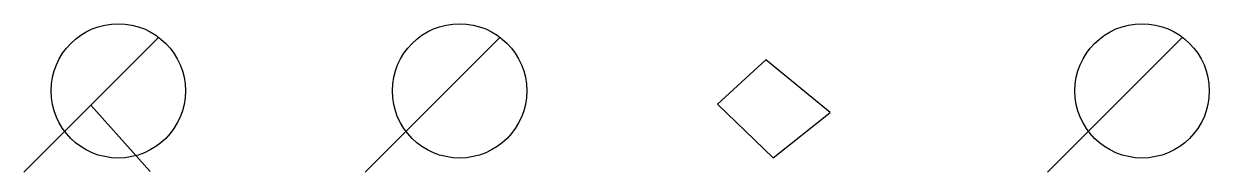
# Model space of a CAD drawing. Header units: inches. Extents: x 0 to 1.74, y 0 to 0.22.
import ezdxf

# ---------------------------------------------------------------- set-up
doc = ezdxf.new("R2010")
doc.units = ezdxf.units.IN
doc.header["$MEASUREMENT"] = 0

# ---------------------------------------------------------------- blocks, each defined once
blk = doc.blocks.new('*U8')
for p, q in [((0, 0), (5, 5)), ((2.5, 2.5), (4.708, 0.032))]:
    blk.add_line(p, q)
blk.add_circle((3.518, 3.031), 2.5)
blk = doc.blocks.new('*U10')
blk.add_lwpolyline([(2.221, 4.187), (0.414, 2.537), (2.493, 0.537), (4.611, 2.226)], close=True)
blk = doc.blocks.new('*U11')
blk.add_line((0, 0), (5, 5))
blk.add_circle((3.518, 3.031), 2.5)
blk = doc.blocks.new('*U9')
blk.add_line((0, 0), (5, 5))
blk.add_circle((3.518, 3.031), 2.5)

msp = doc.modelspace()

# ---------------------------------------------------------------- block references
at = {"xscale": 0.03937007874015748, "yscale": 0.03937007874015748, "zscale": 0.03937007874015748}
for name, p in [('*U8', (0, 0)), ('*U11', (0.5, 0)), ('*U9', (1.5, 0)), ('*U10', (1, 0))]:
    msp.add_blockref(name, p, dxfattribs=at)

doc.saveas('drawing.dxf')
